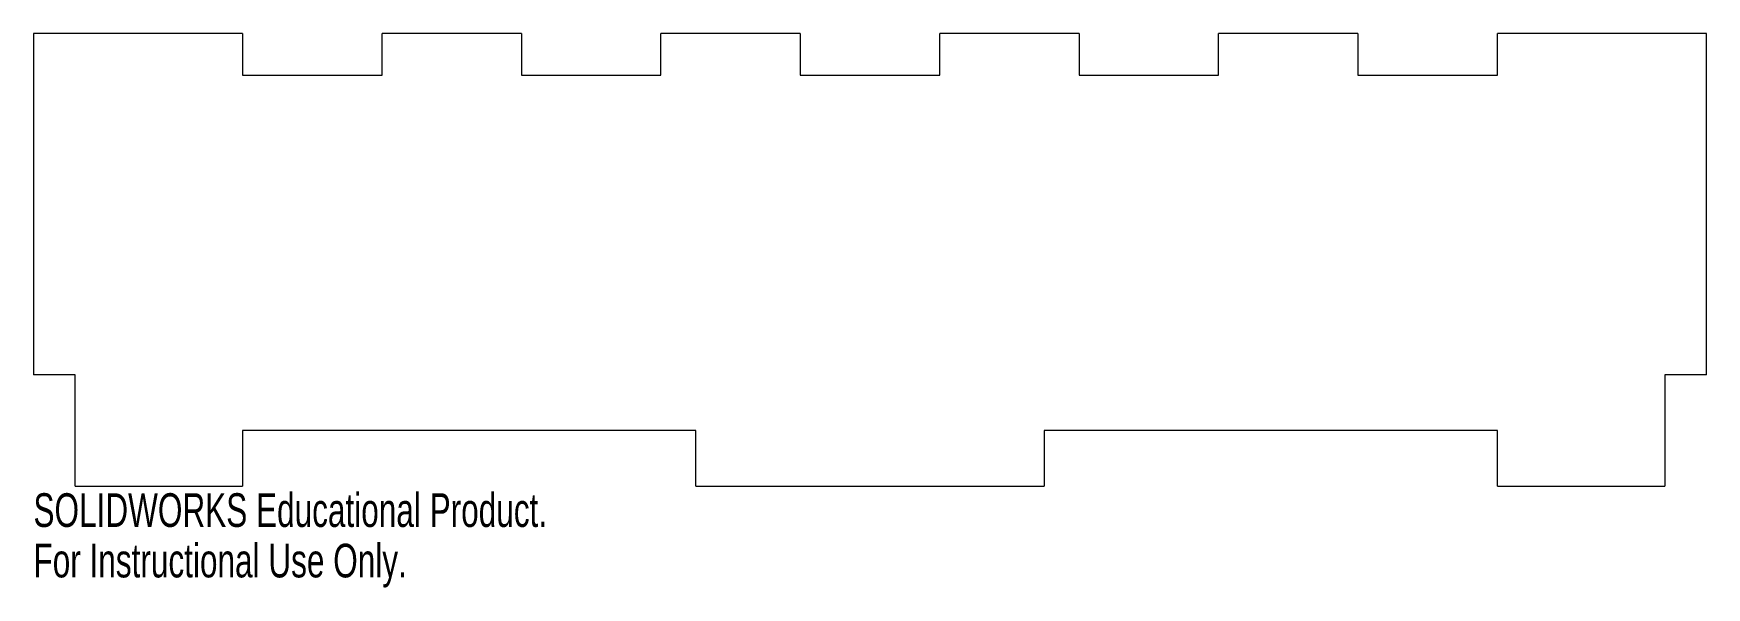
# Model space of a CAD drawing. Header units: millimetres. Extents: x -120 to 120, y -47 to 32.
import ezdxf

# ---------------------------------------------------------------- set-up
doc = ezdxf.new("R2010")
doc.units = ezdxf.units.MM
doc.styles.add('SLDTEXTSTYLE0', font='TXT', dxfattribs={"width": 0.7})

msp = doc.modelspace()

# ---------------------------------------------------------------- linework, layer by layer
at = {"color": 7, "linetype": 'Continuous', "lineweight": 15}
for p, q in [((-90, 32.5), (-120, 32.5)), ((-120, 32.5), (-120, -16.5)), ((-90, 32.5), (-90, 26.5)), ((-50, 32.5), (-70, 32.5)), ((-70, 26.5), (-70, 32.5)), ((-50, 32.5), (-50, 26.5)), ((-10, 32.5), (-30, 32.5)), ((-30, 26.5), (-30, 32.5)), ((-10, 32.5), (-10, 26.5)), ((30, 32.5), (10, 32.5)), ((10, 26.5), (10, 32.5)), ((30, 32.5), (30, 26.5)), ((70, 32.5), (50, 32.5)), ((50, 26.5), (50, 32.5)), ((70, 32.5), (70, 26.5)), ((120, 32.5), (90, 32.5)), ((90, 26.5), (90, 32.5)), ((120, -16.5), (120, 32.5)), ((-90, 26.5), (-70, 26.5)), ((-50, 26.5), (-30, 26.5)), ((-10, 26.5), (10, 26.5)), ((30, 26.5), (50, 26.5)), ((70, 26.5), (90, 26.5)), ((-114, -16.5), (-120, -16.5)), ((-114, -32.5), (-114, -16.5)), ((114, -16.5), (114, -32.5)), ((120, -16.5), (114, -16.5)), ((-90, -24.5), (-90, -32.5)), ((-25, -24.5), (-90, -24.5)), ((-25, -32.5), (-25, -24.5)), ((25, -24.5), (25, -32.5)), ((90, -24.5), (25, -24.5)), ((90, -32.5), (90, -24.5)), ((-114, -32.5), (-90, -32.5)), ((-25, -32.5), (25, -32.5)), ((90, -32.5), (114, -32.5))]:
    msp.add_line(p, q, dxfattribs=at)

# ---------------------------------------------------------------- texts
at = {"color": 7, "linetype": 'Continuous', "char_height": 4.8336, "attachment_point": 1, "style": 'SLDTEXTSTYLE0'}
for s, insert in [('SOLIDWORKS Educational Product.', (-120, -33.52)), ('For Instructional Use Only.', (-120, -40.77))]:
    msp.add_mtext(s, dxfattribs=dict(at, insert=insert))

doc.saveas('drawing.dxf')
